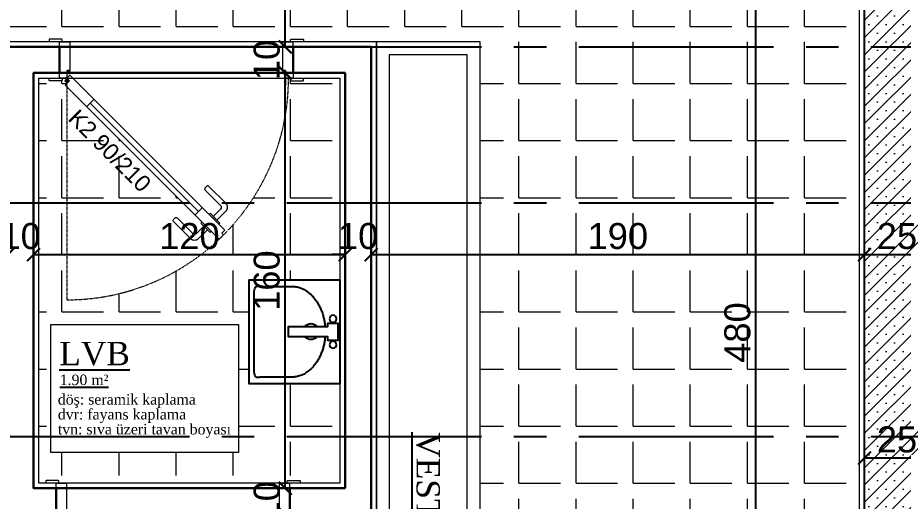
# Model space of a CAD drawing. Header units: millimetres. Extents: x 2778 to 13672, y 1832 to 5175.
# Drawn here: x 9765.1 to 10106.1, y 3840.2 to 4026.5 of the extents above; entities that cross this region are included whole.
import ezdxf

# ---------------------------------------------------------------- set-up
doc = ezdxf.new("R2010")
doc.units = ezdxf.units.MM
for name, pattern in [('CENTER2', [112.5, 75, -12.5, 12.5, -12.5]), ('DASHDOT2', [12.7, 6.35, -3.175, 0, -3.175]), ('DOTX2', [0.5, 0, -0.5])]:
    doc.linetypes.add(name, pattern=pattern)
for name, color, linetype in [('7-DCR-FRN', 8, 'Continuous'), ('Panel', 7, 'Continuous'), ('Yazi', 7, 'Continuous')]:
    doc.layers.add(name, color=color, linetype=linetype)
for name, color, linetype, lineweight in [('aks', 251, 'DASHDOT2', 35), ('duvar', 232, 'Continuous', 30), ('ince', 37, 'Continuous', 0), ('iz', 1, 'DOTX2', 20), ('kapı', 3, 'Continuous', 18), ('sıva iç', 21, 'Continuous', 0), ('yazı', 11, 'Continuous', 20), ('z - tarama', 251, 'Continuous', 18), ('ölçü dış', 192, 'Continuous', 20), ('ÖLÇÜ İÇ', 7, 'Continuous', 9)]:
    doc.layers.add(name, color=color, linetype=linetype, lineweight=lineweight)
doc.styles.get("Standard").update_dxf_attribs({"font": 'arial.ttf'})
doc.styles.add('Times roman', font='times.ttf')
doc.dimstyles.new('zulay iç ölçü', dxfattribs={"dimtxt": 10, "dimasz": 5, "dimexe": 0.18, "dimexo": 0, "dimgap": 2, "dimtad": 3, "dimdec": 0, "dimzin": 0, "dimdsep": 46, "dimtxsty": 'Standard', "dimblk": 'ARCHTICK', "dimcen": 0.09, "dimse1": 1, "dimse2": 1, "dimadec": 0, "dimazin": 0, "dimtfac": 1, "dimtdec": 0, "dimtix": 1, "dimtofl": 0, "dimtmove": 0, "dimatfit": 3, "dimldrblk": 'ARCHTICK', "dimfxl": 1, "dimtolj": 1, "dimtzin": 0, "dimarcsym": 0})
pattern_1 = [(0, (-1051519.92, 409725.164), (0, 22), [16, -6]), (90, (-1051519.92, 409725.164), (-22, 1e-15), [16, -6])]

# ---------------------------------------------------------------- blocks, each defined once
blk = doc.blocks.new('IDE242Entity826')
at = {"layer": 'Panel', "linetype": 'Continuous', "lineweight": 5}
h = blk.add_hatch(dxfattribs=at)
h.set_pattern_fill('SACNCR', color=163, scale=50, style=0)
h.set_pattern_definition([(45, (0, 0), (-3.314563, 3.314563), []), (45, (3.3146, 0), (-3.314563, 3.314563), [0, -4.6875])])
h.paths.add_polyline_path([(1435, 1315), (1435, 1570), (1460, 1570), (1460, 1315)])
blk = doc.blocks.new('IDE242Entity830')
at = {"layer": 'Panel', "color": 164, "linetype": 'Continuous', "lineweight": -3}
blk.add_lwpolyline([(1435, 1315), (1435, 1570)], dxfattribs=at)
blk = doc.blocks.new('sadsfsfsf')
at = {"layer": 'ince'}
for p, q in [((0.7, 0), (-0.7, 0)), ((0, 0.7), (0, -0.7))]:
    blk.add_line(p, q, dxfattribs=at)
for radius in [0.6, 0.45]:
    blk.add_circle((0, 0), radius, dxfattribs=at)
blk = doc.blocks.new('eddeded')
at = {"layer": 'duvar'}
for p, q in [((-48.21, 54.38), (-38.21, 54.38)), ((-48.21, -35.62), (-38.21, -35.62))]:
    blk.add_line(p, q, dxfattribs=at)
at = {"layer": 'ince'}
blk.add_line((-26.6, -23.78), (15.13, 17.96), dxfattribs=at)
for points in [[(-50.21, 53.38), (-50.96, 53.38, -0.414214), (-51.21, 53.63), (-51.21, 58.13, -0.414214), (-50.96, 58.38), (-50.21, 58.38)], [(-36.21, 53.38), (-35.46, 53.38, 0.414214), (-35.21, 53.63), (-35.21, 58.13, 0.414214), (-35.46, 58.38), (-36.21, 58.38)], [(-50.21, -34.62), (-50.96, -34.62, 0.414214), (-51.21, -34.87), (-51.21, -39.37, 0.414214), (-50.96, -39.62), (-50.21, -39.62)], [(-36.21, -34.62), (-35.46, -34.62, -0.414214), (-35.21, -34.87), (-35.21, -39.37, -0.414214), (-35.46, -39.62), (-36.21, -39.62)]]:
    blk.add_lwpolyline(points, format="xyb", dxfattribs=at)
for points in [[(-39.11, 51.33), (-39.11, 50.38), (-37.81, 50.68), (-37.81, 50.81, -0.112206), (-37.91, 50.76), (-38.72, 50.57, -0.482314), (-39.02, 50.82), (-39.02, 51.24, -0.414214), (-38.77, 51.49), (-37.97, 51.49, -0.170049), (-37.81, 51.43), (-37.81, 51.58), (-38.86, 51.58, 0.414214)], [(17.08, 23.59), (18.49, 25), (14.96, 28.54, 0.414214), (12.13, 28.54), (5.41, 21.82, 0.414214), (5.41, 21.11), (6.12, 20.4, 0.414214), (6.83, 20.4), (12.84, 26.41, -0.414214), (14.25, 26.41)], [(20.76, 19.91), (22.17, 21.32), (25.71, 17.79, -0.414214), (25.71, 14.96), (18.99, 8.24, -0.414214), (18.28, 8.24), (17.58, 8.95, -0.414214), (17.58, 9.66), (23.59, 15.67, 0.414214), (23.59, 17.08)], [(-39.11, -31.62), (-39.11, -32.57, 0.414214), (-38.86, -32.82), (-37.81, -32.82), (-37.81, -32.67, -0.170049), (-37.97, -32.73), (-38.77, -32.73, -0.414214), (-39.02, -32.48), (-39.02, -32.06, -0.482314), (-38.72, -31.81), (-37.91, -32, -0.112206), (-37.81, -32.05), (-37.81, -31.92)]]:
    blk.add_lwpolyline(points, format="xyb", close=True, dxfattribs=at)
for points in [[(20.04, 25.7), (19.62, 26.12), (15.96, 22.47), (16.38, 22.04)], [(22.87, 22.87), (23.29, 22.44), (19.64, 18.79), (19.21, 19.21)]]:
    blk.add_lwpolyline(points, dxfattribs=at)
at = {"layer": 'iz', "ltscale": 0.1}
for p, q in [((-48.21, -35.62), (-48.21, 54.38)), ((-38.21, -35.62), (-38.21, 54.38)), ((-36.21, -32.82), (49.19, -32.82))]:
    blk.add_line(p, q, dxfattribs=at)
blk.add_arc((-36.22, -32.83), 85.41, 0.0042, 89.9958, dxfattribs=at)
at = {"layer": 'kapı'}
for p, q in [((13.72, 19.37), (16.54, 16.54)), ((-28.02, -22.36), (-25.19, -25.19))]:
    blk.add_line(p, q, dxfattribs=at)
for points in [[(-36.21, 54.38), (-36.21, 51.58), (-38.86, 51.58, 0.414214), (-39.11, 51.33), (-39.11, 50.38), (-50.21, 50.38), (-50.21, 54.38)], [(-50.21, -35.62), (-50.21, -31.62), (-39.11, -31.62), (-39.11, -32.57, 0.414214), (-38.86, -32.82), (-36.21, -32.82), (-36.21, -35.62), (-36.21, -35.62)]]:
    blk.add_lwpolyline(points, format="xyb", dxfattribs=at)
blk.add_lwpolyline([(-36.21, -32.82), (-35.15, -31.76), (-33.46, -33.46), (25.87, 25.87), (24.17, 27.57), (23.47, 26.86), (22.33, 27.99), (-37.35, -31.69), (-36.21, -32.82)], dxfattribs=at)
at = {"layer": 'sıva iç'}
for p, q in [((-48.21, 54.38), (-50.21, 54.38)), ((-38.21, 54.38), (-36.21, 54.38)), ((-48.21, -35.62), (-50.21, -35.62)), ((-36.21, -35.62), (-38.21, -35.62))]:
    blk.add_line(p, q, dxfattribs=at)
at = {"layer": 'ölçü dış'}
blk.add_line((-38.21, -35.62), (-48.21, -35.62), dxfattribs=at)
at = {"layer": 'ince', "rotation": 90}
blk.add_blockref('sadsfsfsf', (-35.15, -32.82), dxfattribs=at)
at = {"layer": 'yazı'}
blk.add_text('K2 90/210', height=6.328, rotation=45, dxfattribs=at).set_placement((-20.24, -32.71))
blk = doc.blocks.new('*U40')
at = {"layer": '7-DCR-FRN'}
for points in [[(20, 17.5), (-20, 17.5), (-20, -17.5), (20, -17.5)], [(20, 17.5), (-20, 17.5), (-20, -17.5), (20, -17.5)], [(-2, 16.69), (-3.36, 16.69), (-3.36, 12.83), (-2, 12.83), (-2, -2.31), (2, -2.31), (2, 12.83), (3.36, 12.83), (3.36, 16.69), (2, 16.69)]]:
    blk.add_lwpolyline(points, close=True, dxfattribs=at)
for centre in [(-4.99, 14.81), (4.99, 14.81)]:
    blk.add_circle(centre, 1.35, dxfattribs=at)
for radius, start, end in [(3.1, 131.8822, 228.1178), (3.1, 308.6153, 51.3847), (1.97, 348.8804, 11.1196)]:
    blk.add_arc((0.07, 6.32), radius, start, end, dxfattribs=at)
blk.add_rational_spline([(-2, 11.76), (-17.49, 10.44), (-17.49, -1.08), (-17.49, -8.29), (-17.49, -15.5), (0, -15.5), (17.49, -15.5), (17.49, -8.29), (17.49, -1.08), (17.49, 10.44), (2, 11.76)], [1, 0.746431502692, 1, 1, 1, 1, 1, 1, 1, 0.746431502691, 1], degree=2, knots=[0, 0, 0, 1.456226, 1.456226, 2.456226, 2.456226, 3.456226, 3.456226, 4.456226, 4.456226, 5.912452, 5.912452, 5.912452], dxfattribs=at)
blk = doc.blocks.new('*U318')
at = {"layer": '7-DCR-FRN', "lineweight": 9}
for points in [[(350, 40), (350, 0), (0, 0), (0, 40)], [(350, 40), (350, 0), (0, 0), (0, 40)], [(345, 35), (345, 5), (5, 5), (5, 35)]]:
    blk.add_lwpolyline(points, close=True, dxfattribs=at)
blk = doc.blocks.new('_ArchTick')
at = {"color": 0, "linetype": 'ByBlock', "const_width": 0.15}
blk.add_lwpolyline([(-0.5, -0.5), (0.5, 0.5)], dxfattribs=at)
blk = doc.blocks.new('*D2894')
at = {"layer": 'Defpoints', "color": 0, "transparency": 16777216}
for p in [(10049.37, 4145.23), (10049.37, 4145.23), (10051.05, 3665.23)]:
    blk.add_point(p, dxfattribs=at)
at = {"layer": 'ÖLÇÜ İÇ', "color": 0, "lineweight": -2, "transparency": 16777216}
blk.add_line((10049.37, 3665.23), (10049.37, 4145.23), dxfattribs=at)
at = {"layer": 'ÖLÇÜ İÇ', "color": 0, "lineweight": -2, "transparency": 16777216, "xscale": 5, "yscale": 5, "zscale": 5}
for p, rotation in [((10049.37, 4145.23), 90), ((10049.37, 3665.23), 270)]:
    blk.add_blockref('_ArchTick', p, dxfattribs=dict(at, rotation=rotation))
at = {"layer": 'ÖLÇÜ İÇ', "color": 0, "transparency": 16777216, "insert": (10042.26, 3905.23), "char_height": 10, "attachment_point": 5, "rotation": 90}
blk.add_mtext('\\A1;480', dxfattribs=at)
blk = doc.blocks.new('*D2901')
at = {"layer": 'Defpoints', "color": 0, "transparency": 16777216}
for p in [(9868.11, 3845.23), (9874.89, 3845.23), (9873.64, 3835.23)]:
    blk.add_point(p, dxfattribs=at)
at = {"layer": 'ÖLÇÜ İÇ', "color": 0, "lineweight": -2, "transparency": 16777216}
for p, q in [((9868.11, 3845.23), (9868.11, 3850.23)), ((9868.11, 3835.23), (9868.11, 3830.23))]:
    blk.add_line(p, q, dxfattribs=at)
at = {"layer": 'ÖLÇÜ İÇ', "color": 0, "lineweight": -2, "transparency": 16777216, "xscale": 5, "yscale": 5, "zscale": 5}
for p, rotation in [((9868.11, 3845.23), 270), ((9868.11, 3835.23), 90)]:
    blk.add_blockref('_ArchTick', p, dxfattribs=dict(at, rotation=rotation))
at = {"layer": 'ÖLÇÜ İÇ', "color": 0, "transparency": 16777216, "insert": (9861, 3840.23), "char_height": 10, "attachment_point": 5, "rotation": 90}
blk.add_mtext('\\A1;10', dxfattribs=at)
blk = doc.blocks.new('*D2902')
at = {"layer": 'Defpoints', "color": 0, "transparency": 16777216}
for p in [(9868.11, 4005.23), (9875.41, 4005.23), (9874.89, 3845.23)]:
    blk.add_point(p, dxfattribs=at)
at = {"layer": 'ÖLÇÜ İÇ', "color": 0, "lineweight": -2, "transparency": 16777216}
blk.add_line((9868.11, 3845.23), (9868.11, 4005.23), dxfattribs=at)
at = {"layer": 'ÖLÇÜ İÇ', "color": 0, "lineweight": -2, "transparency": 16777216, "xscale": 5, "yscale": 5, "zscale": 5}
for p, rotation in [((9868.11, 4005.23), 90), ((9868.11, 3845.23), 270)]:
    blk.add_blockref('_ArchTick', p, dxfattribs=dict(at, rotation=rotation))
at = {"layer": 'ÖLÇÜ İÇ', "color": 0, "transparency": 16777216, "insert": (9861, 3925.23), "char_height": 10, "attachment_point": 5, "rotation": 90}
blk.add_mtext('\\A1;160', dxfattribs=at)
blk = doc.blocks.new('*D2903')
at = {"layer": 'Defpoints', "color": 0, "transparency": 16777216}
for p in [(9868.11, 4015.23), (9875.41, 4015.23), (9875.41, 4005.23)]:
    blk.add_point(p, dxfattribs=at)
at = {"layer": 'ÖLÇÜ İÇ', "color": 0, "lineweight": -2, "transparency": 16777216}
for p, q in [((9868.11, 4015.23), (9868.11, 4020.23)), ((9868.11, 4005.23), (9868.11, 4000.23))]:
    blk.add_line(p, q, dxfattribs=at)
at = {"layer": 'ÖLÇÜ İÇ', "color": 0, "lineweight": -2, "transparency": 16777216, "xscale": 5, "yscale": 5, "zscale": 5}
for p, rotation in [((9868.11, 4015.23), 270), ((9868.11, 4005.23), 90)]:
    blk.add_blockref('_ArchTick', p, dxfattribs=dict(at, rotation=rotation))
at = {"layer": 'ÖLÇÜ İÇ', "color": 0, "transparency": 16777216, "insert": (9861, 4010.23), "char_height": 10, "attachment_point": 5, "rotation": 90}
blk.add_mtext('\\A1;10', dxfattribs=at)
blk = doc.blocks.new('*D2904')
at = {"layer": 'Defpoints', "color": 0, "transparency": 16777216}
for p in [(9868.11, 4145.23), (9868.11, 4145.23), (9875.41, 4015.23)]:
    blk.add_point(p, dxfattribs=at)
at = {"layer": 'ÖLÇÜ İÇ', "color": 0, "lineweight": -2, "transparency": 16777216}
blk.add_line((9868.11, 4015.23), (9868.11, 4145.23), dxfattribs=at)
at = {"layer": 'ÖLÇÜ İÇ', "color": 0, "lineweight": -2, "transparency": 16777216, "xscale": 5, "yscale": 5, "zscale": 5}
for p, rotation in [((9868.11, 4145.23), 90), ((9868.11, 4015.23), 270)]:
    blk.add_blockref('_ArchTick', p, dxfattribs=dict(at, rotation=rotation))
at = {"layer": 'ÖLÇÜ İÇ', "color": 0, "transparency": 16777216, "insert": (9861, 4080.23), "char_height": 10, "attachment_point": 5, "rotation": 90}
blk.add_mtext('\\A1;130', dxfattribs=at)
blk = doc.blocks.new('*D2984')
at = {"layer": 'Defpoints', "color": 0, "transparency": 16777216}
for p in [(9761.17, 3935.23), (9771.17, 3935.23), (9771.17, 3935.23)]:
    blk.add_point(p, dxfattribs=at)
at = {"layer": 'ÖLÇÜ İÇ', "color": 0, "lineweight": -2, "transparency": 16777216}
for p, q in [((9761.17, 3935.23), (9756.17, 3935.23)), ((9771.17, 3935.23), (9776.17, 3935.23))]:
    blk.add_line(p, q, dxfattribs=at)
at = {"layer": 'ÖLÇÜ İÇ', "color": 0, "lineweight": -2, "transparency": 16777216, "xscale": 5, "yscale": 5, "zscale": 5}
blk.add_blockref('_ArchTick', (9761.17, 3935.23), dxfattribs=at)
at = {"layer": 'ÖLÇÜ İÇ', "color": 0, "lineweight": -2, "transparency": 16777216, "xscale": 5, "yscale": 5, "zscale": 5, "rotation": 180}
blk.add_blockref('_ArchTick', (9771.17, 3935.23), dxfattribs=at)
at = {"layer": 'ÖLÇÜ İÇ', "color": 0, "transparency": 16777216, "insert": (9766.17, 3942.34), "char_height": 10, "attachment_point": 5}
blk.add_mtext('\\A1;10', dxfattribs=at)
blk = doc.blocks.new('*D2985')
at = {"layer": 'Defpoints', "color": 0, "transparency": 16777216}
for p in [(9771.17, 3935.23), (9891.17, 3935.23), (9891.17, 3935.23)]:
    blk.add_point(p, dxfattribs=at)
at = {"layer": 'ÖLÇÜ İÇ', "color": 0, "lineweight": -2, "transparency": 16777216}
blk.add_line((9771.17, 3935.23), (9891.17, 3935.23), dxfattribs=at)
at = {"layer": 'ÖLÇÜ İÇ', "color": 0, "lineweight": -2, "transparency": 16777216, "xscale": 5, "yscale": 5, "zscale": 5, "rotation": 180}
blk.add_blockref('_ArchTick', (9771.17, 3935.23), dxfattribs=at)
at = {"layer": 'ÖLÇÜ İÇ', "color": 0, "lineweight": -2, "transparency": 16777216, "xscale": 5, "yscale": 5, "zscale": 5}
blk.add_blockref('_ArchTick', (9891.17, 3935.23), dxfattribs=at)
at = {"layer": 'ÖLÇÜ İÇ', "color": 0, "transparency": 16777216, "insert": (9831.17, 3942.34), "char_height": 10, "attachment_point": 5}
blk.add_mtext('\\A1;120', dxfattribs=at)
blk = doc.blocks.new('*D2986')
at = {"layer": 'Defpoints', "color": 0, "transparency": 16777216}
for p in [(9891.17, 3935.23), (9901.17, 3935.23), (9901.17, 3935.23)]:
    blk.add_point(p, dxfattribs=at)
at = {"layer": 'ÖLÇÜ İÇ', "color": 0, "lineweight": -2, "transparency": 16777216}
for p, q in [((9891.17, 3935.23), (9886.17, 3935.23)), ((9901.17, 3935.23), (9906.17, 3935.23))]:
    blk.add_line(p, q, dxfattribs=at)
at = {"layer": 'ÖLÇÜ İÇ', "color": 0, "lineweight": -2, "transparency": 16777216, "xscale": 5, "yscale": 5, "zscale": 5}
blk.add_blockref('_ArchTick', (9891.17, 3935.23), dxfattribs=at)
at = {"layer": 'ÖLÇÜ İÇ', "color": 0, "lineweight": -2, "transparency": 16777216, "xscale": 5, "yscale": 5, "zscale": 5, "rotation": 180}
blk.add_blockref('_ArchTick', (9901.17, 3935.23), dxfattribs=at)
at = {"layer": 'ÖLÇÜ İÇ', "color": 0, "transparency": 16777216, "insert": (9896.17, 3942.34), "char_height": 10, "attachment_point": 5}
blk.add_mtext('\\A1;10', dxfattribs=at)
blk = doc.blocks.new('*D2987')
at = {"layer": 'Defpoints', "color": 0, "transparency": 16777216}
for p in [(9901.17, 3935.23), (10091.17, 3935.23), (10091.17, 3935.23)]:
    blk.add_point(p, dxfattribs=at)
at = {"layer": 'ÖLÇÜ İÇ', "color": 0, "lineweight": -2, "transparency": 16777216}
blk.add_line((9901.17, 3935.23), (10091.17, 3935.23), dxfattribs=at)
at = {"layer": 'ÖLÇÜ İÇ', "color": 0, "lineweight": -2, "transparency": 16777216, "xscale": 5, "yscale": 5, "zscale": 5, "rotation": 180}
blk.add_blockref('_ArchTick', (9901.17, 3935.23), dxfattribs=at)
at = {"layer": 'ÖLÇÜ İÇ', "color": 0, "lineweight": -2, "transparency": 16777216, "xscale": 5, "yscale": 5, "zscale": 5}
blk.add_blockref('_ArchTick', (10091.17, 3935.23), dxfattribs=at)
at = {"layer": 'ÖLÇÜ İÇ', "color": 0, "transparency": 16777216, "insert": (9996.17, 3942.34), "char_height": 10, "attachment_point": 5}
blk.add_mtext('\\A1;190', dxfattribs=at)
blk = doc.blocks.new('*D2988')
at = {"layer": 'Defpoints', "color": 0, "transparency": 16777216}
for p in [(10091.17, 3935.23), (10116.17, 3935.23), (10116.17, 3935.23)]:
    blk.add_point(p, dxfattribs=at)
at = {"layer": 'ÖLÇÜ İÇ', "color": 0, "lineweight": -2, "transparency": 16777216}
blk.add_line((10091.17, 3935.23), (10116.17, 3935.23), dxfattribs=at)
at = {"layer": 'ÖLÇÜ İÇ', "color": 0, "lineweight": -2, "transparency": 16777216, "xscale": 5, "yscale": 5, "zscale": 5, "rotation": 180}
blk.add_blockref('_ArchTick', (10091.17, 3935.23), dxfattribs=at)
at = {"layer": 'ÖLÇÜ İÇ', "color": 0, "lineweight": -2, "transparency": 16777216, "xscale": 5, "yscale": 5, "zscale": 5}
blk.add_blockref('_ArchTick', (10116.17, 3935.23), dxfattribs=at)
at = {"layer": 'ÖLÇÜ İÇ', "color": 0, "transparency": 16777216, "insert": (10103.67, 3942.34), "char_height": 10, "attachment_point": 5}
blk.add_mtext('\\A1;25', dxfattribs=at)
blk = doc.blocks.new('*D3581')
at = {"layer": 'Defpoints', "color": 0, "transparency": 16777216}
for p in [(10091.17, 3856.89), (10091.17, 3856.89), (10116.17, 3856.89)]:
    blk.add_point(p, dxfattribs=at)
at = {"layer": 'ÖLÇÜ İÇ', "color": 0, "lineweight": -2, "transparency": 16777216}
blk.add_line((10116.17, 3856.89), (10091.17, 3856.89), dxfattribs=at)
at = {"layer": 'ÖLÇÜ İÇ', "color": 0, "lineweight": -2, "transparency": 16777216, "xscale": 5, "yscale": 5, "zscale": 5, "rotation": 180}
blk.add_blockref('_ArchTick', (10091.17, 3856.89), dxfattribs=at)
at = {"layer": 'ÖLÇÜ İÇ', "color": 0, "lineweight": -2, "transparency": 16777216, "xscale": 5, "yscale": 5, "zscale": 5}
blk.add_blockref('_ArchTick', (10116.17, 3856.89), dxfattribs=at)
at = {"layer": 'ÖLÇÜ İÇ', "color": 0, "transparency": 16777216, "insert": (10103.67, 3863.99), "char_height": 10, "attachment_point": 5}
blk.add_mtext('\\A1;25', dxfattribs=at)

msp = doc.modelspace()

# ---------------------------------------------------------------- hatches: boundary and pattern name
at = {"layer": 'z - tarama', "true_color": 0xffffff}
h = msp.add_hatch(dxfattribs=at)
h.set_pattern_fill('ANGLE', scale=80, style=0)
h.set_pattern_definition(pattern_1)
h.paths.add_polyline_path([(9181.17, 4105.23), (9073.17, 4105.23), (9073.17, 4113.87), (9074.17, 4113.87), (9074.17, 4118.87), (9073.17, 4118.87), (9073.17, 4233.23), (9095.51, 4233.23), (9095.51, 4232.23), (9100.51, 4232.23), (9100.51, 4233.23), (9103.51, 4233.23), (9181.17, 4233.23)])
h.paths.add_polyline_path([(9181.17, 4060.23), (9073.17, 4060.23), (9073.17, 4105.23), (9181.17, 4105.23)])
h.paths.add_polyline_path([(9181.17, 4017.23), (9178.11, 4017.23), (9178.11, 4018.23), (9173.11, 4018.23), (9173.11, 4017.23), (9170.11, 4017.23), (9085.11, 4017.23), (9085.11, 4018.23), (9080.11, 4018.23), (9080.11, 4017.23), (9073.17, 4017.23), (9073.17, 4020.87), (9074.17, 4020.87), (9074.17, 4025.87), (9073.17, 4025.87), (9073.17, 4028.87), (9073.17, 4060.23), (9181.17, 4060.23)])
h.paths.add_polyline_path([(9506.17, 4017.23), (9468.59, 4017.23), (9468.59, 4018.23), (9463.59, 4018.23), (9463.59, 4017.23), (9460.59, 4017.23), (9375.59, 4017.23), (9375.59, 4018.23), (9370.59, 4018.23), (9370.59, 4017.23), (9181.17, 4017.23), (9181.17, 4060.23), (9506.17, 4060.23)])
h.paths.add_polyline_path([(9506.17, 4060.23), (9181.17, 4060.23), (9181.17, 4105.23), (9506.17, 4105.23)])
h.paths.add_polyline_path([(9506.17, 4105.23), (9181.17, 4105.23), (9181.17, 4235.23), (9196.17, 4235.23), (9196.17, 4145.23), (9506.17, 4145.23)])
h.paths.add_polyline_path([(9193.26, 4232.23), (9188.51, 4232.23), (9188.51, 4232.48, 0.414214), (9188.76, 4232.23), (9193.51, 4232.23), (9193.51, 4232.48, -0.414214)], flags=16)
h.paths.add_polyline_path([(9611.17, 4105.23), (9506.17, 4105.23), (9506.17, 4143.23), (9543.06, 4143.23), (9543.06, 4142.23), (9548.06, 4142.23), (9548.06, 4143.23), (9551.06, 4143.23), (9611.17, 4143.23)])
h.paths.add_polyline_path([(9611.17, 4060.23), (9506.17, 4060.23), (9506.17, 4105.23), (9611.17, 4105.23)])
h.paths.add_polyline_path([(9611.17, 4017.23), (9506.17, 4017.23), (9506.17, 4060.23), (9611.17, 4060.23)])
h.paths.add_polyline_path([(9656.17, 4017.23), (9611.17, 4017.23), (9611.17, 4060.23), (9656.17, 4060.23)])
h.paths.add_polyline_path([(9656.17, 4060.23), (9611.17, 4060.23), (9611.17, 4105.23), (9656.17, 4105.23)])
h.paths.add_polyline_path([(9656.17, 4105.23), (9611.17, 4105.23), (9611.17, 4143.23), (9636.06, 4143.23), (9636.06, 4142.23), (9641.06, 4142.23), (9641.06, 4143.23), (9656.17, 4143.23)])
h.paths.add_polyline_path([(10094.17, 4105.23), (9656.17, 4105.23), (9656.17, 4143.23), (9681.71, 4143.23), (9681.71, 4142.23), (9686.71, 4142.23), (9686.71, 4143.23), (9689.71, 4143.23), (9774.71, 4143.23), (9774.71, 4142.23), (9779.71, 4142.23), (9779.71, 4143.23), (10094.17, 4143.23)])
h.paths.add_polyline_path([(9945.31, 4060.23), (9656.17, 4060.23), (9656.17, 4105.23), (10094.17, 4105.23), (10094.17, 4062.23), (10089.17, 4062.23), (10089.17, 4060.23), (10055.07, 4060.23), (10055.07, 4099.49), (9945.31, 4099.49)])
h.paths.add_polyline_path([(9945.31, 4033.82), (10055.07, 4033.82), (10055.07, 4060.23), (10089.17, 4060.23), (10089.17, 4015.23), (9943.17, 4015.23), (9943.17, 4017.23), (9903.17, 4017.23), (9875.15, 4017.23), (9875.15, 4018.23), (9870.15, 4018.23), (9870.15, 4017.23), (9867.15, 4017.23), (9782.15, 4017.23), (9782.15, 4018.23), (9777.15, 4018.23), (9777.15, 4017.23), (9760.23, 4017.23), (9760.23, 4018.23), (9755.23, 4018.23), (9755.23, 4017.23), (9752.23, 4017.23), (9667.23, 4017.23), (9667.23, 4018.23), (9662.23, 4018.23), (9662.23, 4017.23), (9656.17, 4017.23), (9656.17, 4060.23), (9945.31, 4060.23)])
h.paths.add_polyline_path([(10089.17, 3955.23), (9943.17, 3955.23), (9943.17, 4015.23), (10089.17, 4015.23)])
h.paths.add_polyline_path([(10089.17, 3865.23), (9943.17, 3865.23), (9943.17, 3955.23), (10089.17, 3955.23)])
h.paths.add_polyline_path([(10089.17, 3850.23), (9943.17, 3850.23), (9943.17, 3865.23), (10089.17, 3865.23)])
h.paths.add_polyline_path([(10089.17, 3805.23), (9943.17, 3805.23), (9943.17, 3850.23), (10089.17, 3850.23)])
h.paths.add_polyline_path([(10094.17, 3667.23), (9943.17, 3667.23), (9943.17, 3805.23), (10089.17, 3805.23), (10089.17, 3803.23), (10094.17, 3803.23)])
at = {"layer": 'z - tarama'}
h = msp.add_hatch(dxfattribs=at)
h.set_pattern_fill('ANGLE', color=252, scale=80, style=0)
h.set_pattern_definition(pattern_1)
h.paths.add_polyline_path([(9889.17, 3955.23), (9854.58, 3955.23, 0.150327), (9869.35, 4003.23), (9870.15, 4003.23), (9870.15, 4002.48, 0.414214), (9870.4, 4002.23), (9874.9, 4002.23, 0.414214), (9875.15, 4002.48), (9875.15, 4003.23), (9889.17, 4003.23)])
h.paths.add_polyline_path([(9889.17, 3925.53), (9854.17, 3925.53), (9854.17, 3885.53), (9889.17, 3885.53), (9889.17, 3865.23), (9850.07, 3865.23), (9850.07, 3908.32), (9777.81, 3908.32), (9777.81, 3865.23), (9773.17, 3865.23), (9773.17, 3955.23), (9783.95, 3955.23), (9783.95, 3917.83, 0.191599), (9842.61, 3941.18), (9842.64, 3941.15), (9844.33, 3942.85, 0.047156), (9854.58, 3955.23), (9889.17, 3955.23)])
h.paths.add_polyline_path([(9828.55, 3955.23), (9773.17, 3955.23), (9773.17, 4003.23), (9777.15, 4003.23), (9777.15, 4002.48, 0.414214), (9777.4, 4002.23), (9781.9, 4002.23, 0.414214), (9782.15, 4002.48), (9782.15, 4003.23), (9783.95, 4003.23), (9785.01, 4002.17), (9783.31, 4000.48)])
h.paths.add_polyline_path([(9783.95, 4002.62), (9783.95, 4002.77, -0.414214), (9784.55, 4002.17), (9784.4, 4002.17, 0.414214)], flags=16)
h.paths.add_polyline_path([(9889.17, 3850.23), (9773.17, 3850.23), (9773.17, 3865.23), (9777.81, 3865.23), (9777.81, 3859.07), (9850.07, 3859.07), (9850.07, 3865.23), (9889.17, 3865.23)])
h.paths.add_polyline_path([(9784.05, 3985.02), (9817.61, 3951.46), (9824.33, 3958.18), (9790.77, 3991.74)], flags=9)

# ---------------------------------------------------------------- linework, layer by layer
at = {"layer": 'aks', "color": 251, "linetype": 'CENTER2', "lineweight": -3}
for points in [[(8406.17, 4015.23), (13636.17, 4015.23)], [(8406.17, 3955.23), (13636.17, 3955.23)], [(8406.17, 3865.23), (13636.17, 3865.23)]]:
    msp.add_lwpolyline(points, dxfattribs=at)
at = {"layer": 'duvar', "lineweight": 30}
for p, q in [((9901.17, 4015.23), (9656.17, 4015.23)), ((9901.17, 3665.23), (9901.17, 4015.23)), ((9891.17, 4005.23), (9891.17, 3845.23))]:
    msp.add_line(p, q, dxfattribs=at)
msp.add_lwpolyline([(9891.17, 3845.23), (9771.17, 3845.23), (9771.17, 4005.23), (9891.17, 4005.23)], dxfattribs=at)
at = {"layer": 'sıva iç'}
for points in [[(9073.17, 4233.23), (9194.17, 4233.23), (9194.17, 4143.23), (10094.17, 4143.23), (10094.17, 4062.23), (10089.17, 4062.23), (10089.17, 3803.23), (10094.17, 3803.23), (10094.17, 3667.23), (9903.17, 3667.23), (9903.17, 4017.23), (9073.17, 4017.23)], [(9889.17, 3847.23), (9773.17, 3847.23), (9773.17, 4003.23), (9889.17, 4003.23)]]:
    msp.add_lwpolyline(points, close=True, dxfattribs=at)
at = {"layer": 'yazı'}
msp.add_lwpolyline([(9777.81, 3908.32), (9850.07, 3908.32), (9850.07, 3859.07), (9777.81, 3859.07)], close=True, dxfattribs=at)

# ---------------------------------------------------------------- block references
at = {"xscale": -1, "rotation": 270}
for name, p in [('*U318', (9903.17, 3667.23)), ('*U40', (9871.67, 3905.53))]:
    msp.add_blockref(name, p, dxfattribs=at)
at = {"layer": 'duvar', "lineweight": 30, "rotation": 270}
for p in [(9816.77, 3967.02), (9815.47, 3797.02)]:
    msp.add_blockref('eddeded', p, dxfattribs=at)
at = {"layer": 'Panel'}
for name in ['IDE242Entity826', 'IDE242Entity830']:
    msp.add_blockref(name, (8656.17, 2490.23), dxfattribs=at)

# ---------------------------------------------------------------- texts
at = {"layer": 'Yazi', "style": 'Times roman'}
for s, height, p in [('%%ULVB', 8.996, (9781.07, 3892.65)), ('%%U1.90 m²', 4.037, (9781.22, 3885))]:
    msp.add_text(s, height=height, dxfattribs=at).set_placement(p)
msp.add_text('%%UVESTİYER', height=8.9957, rotation=270, dxfattribs=at).set_placement((9918.65, 3866.8))
at = {"layer": 'yazı', "style": 'Times roman'}
for s, p in [('döş: seramik kaplama', (9780.5, 3877.48)), ('dvr: fayans kaplama', (9780.5, 3871.74)), ('tvn: sıva üzeri tavan boyası', (9780.5, 3866))]:
    msp.add_text(s, height=4.0366, dxfattribs=at).set_placement(p)

# ---------------------------------------------------------------- dimensions: what is measured, and where the dimension line sits
at = {"layer": 'ÖLÇÜ İÇ'}
for base, p1, p2, picture, middle in [((9868.11, 4145.23), (9875.41, 4015.23), (9868.11, 4145.23), '*D2904', (9861, 4080.23)), ((10049.37, 4145.23), (10051.05, 3665.23), (10049.37, 4145.23), '*D2894', (10042.26, 3905.23)), ((9868.11, 4015.23), (9875.41, 4005.23), (9875.41, 4015.23), '*D2903', (9861, 4010.23)), ((9868.11, 4005.23), (9874.89, 3845.23), (9875.41, 4005.23), '*D2902', (9861, 3925.23)), ((9868.11, 3845.23), (9873.64, 3835.23), (9874.89, 3845.23), '*D2901', (9861, 3840.23))]:
    dim = msp.add_linear_dim(base=base, p1=p1, p2=p2, angle=270, dimstyle='zulay iç ölçü', override={"dimtmove": 1}, dxfattribs=at)
    dim.commit()
    dim.dimension.update_dxf_attribs({"geometry": picture, "text_midpoint": middle})
for base, p1, p2, picture, middle in [((9771.17, 3935.23), (9761.17, 3935.23), (9771.17, 3935.23), '*D2984', (9766.17, 3942.34)), ((9891.17, 3935.23), (9771.17, 3935.23), (9891.17, 3935.23), '*D2985', (9831.17, 3942.34)), ((9901.17, 3935.23), (9891.17, 3935.23), (9901.17, 3935.23), '*D2986', (9896.17, 3942.34)), ((10091.17, 3935.23), (9901.17, 3935.23), (10091.17, 3935.23), '*D2987', (9996.17, 3942.34)), ((10116.17, 3935.23), (10091.17, 3935.23), (10116.17, 3935.23), '*D2988', (10103.67, 3942.34)), ((10091.17, 3856.89), (10116.17, 3856.89), (10091.17, 3856.89), '*D3581', (10103.67, 3863.99))]:
    dim = msp.add_linear_dim(base=base, p1=p1, p2=p2, dimstyle='zulay iç ölçü', override={"dimtmove": 1}, dxfattribs=at)
    dim.commit()
    dim.dimension.update_dxf_attribs({"geometry": picture, "text_midpoint": middle})

doc.saveas('drawing.dxf')
